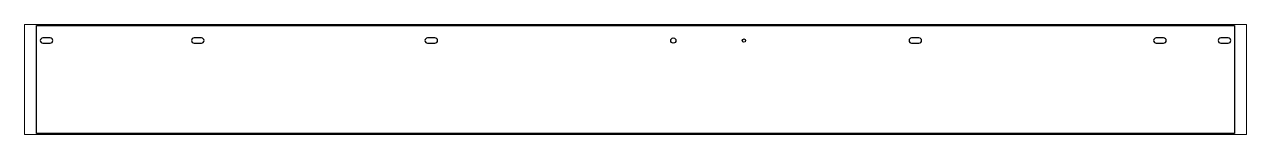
# Paper-space layout 'Layout1' of a CAD drawing. Header units: millimetres. Extents: x 0 to 257, y 86 to 109.
# The model-space entities are those that its viewports show. They can reach past a viewport. Long polylines and large blocks are cut down to what shows.
import ezdxf

# ---------------------------------------------------------------- set-up
doc = ezdxf.new("R2010")
doc.units = ezdxf.units.MM
doc.header["$LTSCALE"] = 25
doc.layers.add('3_Pezzi', color=7, linetype='Continuous')
doc.layers.add('5_Bulloni', color=7, linetype='Continuous')

msp = doc.modelspace()

# ---------------------------------------------------------------- linework, layer by layer
at = {"layer": '3_Pezzi', "color": 3, "linetype": 'Continuous'}
for p, q in [((0, 107.5), (2376.3, 107.5)), ((0, -107.5), (0, 107.5)), ((2376.3, 107.5), (2376.3, -107.5)), ((2376.3, -107.5), (0, -107.5))]:
    msp.add_line(p, q, dxfattribs=at)
at = {"layer": '5_Bulloni', "color": 4, "linetype": 'Continuous'}
for p, q in [((27.3, 82.7), (12.8, 82.7)), ((327.3, 82.7), (312.8, 82.7)), ((790.4, 82.7), (775.9, 82.7)), ((1750.4, 82.7), (1735.9, 82.7)), ((2235.6, 82.7), (2221.1, 82.7)), ((2363.6, 82.7), (2349.1, 82.7)), ((12.8, 72.2), (27.3, 72.2)), ((312.8, 72.2), (327.3, 72.2)), ((775.9, 72.2), (790.4, 72.2)), ((1735.9, 72.2), (1750.4, 72.2)), ((2221.1, 72.2), (2235.6, 72.2)), ((2349.1, 72.2), (2363.6, 72.2))]:
    msp.add_line(p, q, dxfattribs=at)
at = {"layer": '5_Bulloni', "color": 2, "linetype": 'Continuous'}
for centre, radius in [((1263.2, 77.5), 5.25), ((1403.2, 77.5), 3.25)]:
    msp.add_circle(centre, radius, dxfattribs=at)
at = {"layer": '5_Bulloni', "color": 4, "linetype": 'Continuous'}
for centre, start, end in [((12.8, 77.5), 90, 270), ((27.3, 77.5), 270, 90), ((312.8, 77.5), 90, 270), ((327.3, 77.5), 270, 90), ((775.9, 77.5), 90, 270), ((790.4, 77.5), 270, 90), ((1735.9, 77.5), 90, 270), ((1750.4, 77.5), 270, 90), ((2221.1, 77.5), 90, 270), ((2235.6, 77.5), 270, 90), ((2349.1, 77.5), 90, 270), ((2363.6, 77.5), 270, 90)]:
    msp.add_arc(centre, 5.25, start, end, dxfattribs=at)

psp = doc.layouts.get("Layout1")

# ---------------------------------------------------------------- viewports
at = {"layer": '0'}
psp.add_viewport(center=(128.5, 97.5), size=(257, 23.25204), view_center_point=(1188.17, 0), view_height=219.29996, dxfattribs=at)

doc.saveas('drawing.dxf')
